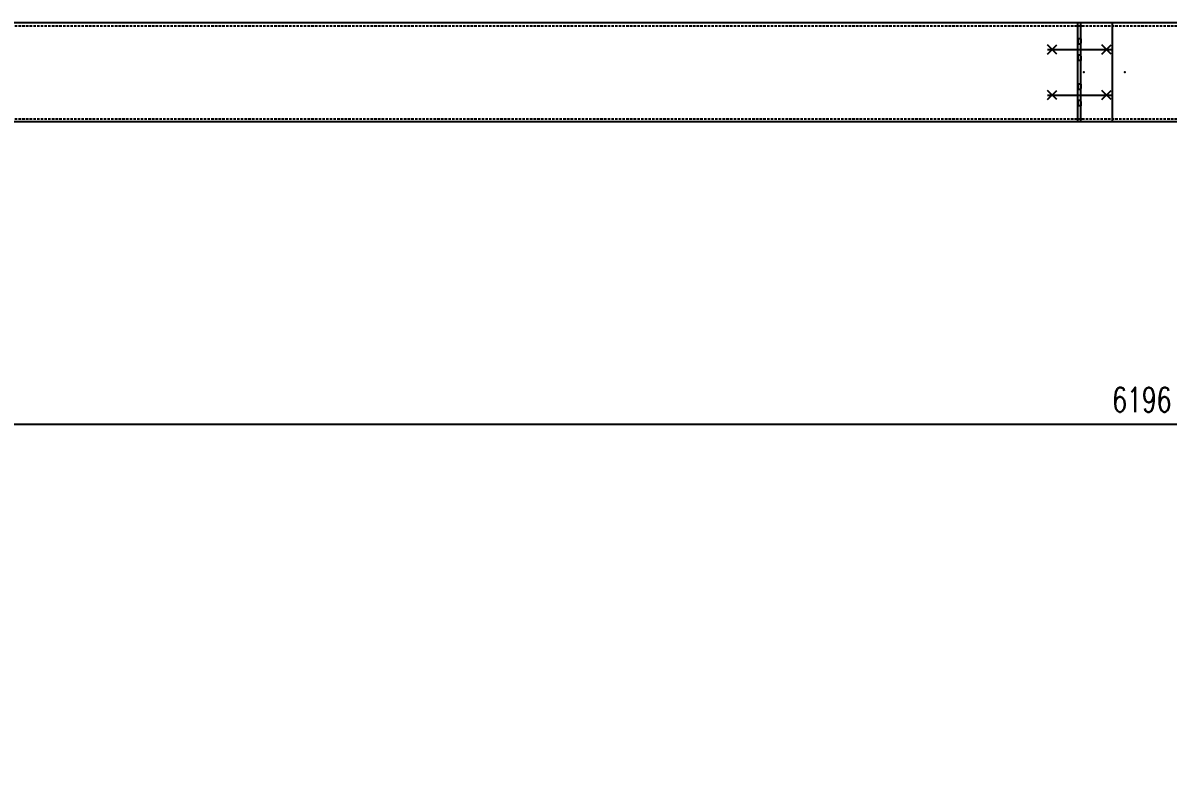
# Model space of a CAD drawing. Extents: x 8920 to 18626, y -10146 to 3021.
# Drawn here: x 11226 to 12385, y -2157 to -1400 of the extents above; entities that cross this region are included whole.
import ezdxf

# ---------------------------------------------------------------- set-up
doc = ezdxf.new("R2010")
doc.units = 0
doc.header["$LTSCALE"] = 10
doc.header["$MEASUREMENT"] = 0
doc.linetypes.add('HIDDEN', pattern=[0.375, 0.25, -0.125])
doc.layers.get('0').update_dxf_attribs({"linetype": 'CONTINUOUS'})
doc.layers.get('Defpoints').update_dxf_attribs({"linetype": 'CONTINUOUS'})
for name, color, linetype in [('FORIR', 4, 'CONTINUOUS'), ('G', 3, 'CONTINUOUS'), ('POS', 3, 'CONTINUOUS'), ('TR', 6, 'HIDDEN')]:
    doc.layers.add(name, color=color, linetype=linetype)
doc.styles.add('ROMANS', font='romans.shx', dxfattribs={"width": 0.7})
doc.dimstyles.new('1-12.5', dxfattribs={"dimscale": 12.5, "dimtxt": 2, "dimasz": 2, "dimexe": 2, "dimexo": 2, "dimgap": 1, "dimtad": 1, "dimdec": 0, "dimzin": 0, "dimdsep": 46, "dimtxsty": 'ROMANS', "dimblk": 'OBLIQUE', "dimcen": 0, "dimdle": 2, "dimclrd": 1, "dimclre": 1, "dimclrt": 4, "dimadec": 0, "dimazin": 0, "dimtfac": 1, "dimtdec": 0, "dimtofl": 0, "dimtmove": 0, "dimatfit": 3, "dimfxl": 1, "dimtfill": 1, "dimtolj": 1, "dimtzin": 0, "dimarcsym": 0})

# ---------------------------------------------------------------- blocks, each defined once
blk = doc.blocks.new('MS')
at = {"color": 6}
for p, q in [((-4.7, 22.8), (4.7, 32.1)), ((-4.7, 32.1), (4.7, 22.8)), ((-4.7, -22.8), (4.7, -32.1)), ((-4.7, -32.1), (4.7, -22.8))]:
    blk.add_line(p, q, dxfattribs=at)
at = {"color": 3}
blk.add_line((0, -32.1), (0, 32.1), dxfattribs=at)
at = {"flags": 1}
for tag, p, height in [('DIAM', (0, 0), 8.01), ('TOLE', (1.3, -9.7), 5.26), ('AVAN', (1.3, -18.2), 5.26), ('DIET', (1.3, -24.6), 5.26)]:
    blk.add_attdef(tag, p, '', height=height, dxfattribs=at)
blk = doc.blocks.new('3D_INFOPOS')
blk.add_point((0, 0))
at = {"layer": 'FORIR', "flags": 1}
blk.add_attdef('POS_PEZ', (7.6, -4.3), '', height=5.26, dxfattribs=at)
blk = doc.blocks.new('_OBLIQUE')
at = {"color": 0, "linetype": 'ByBlock'}
blk.add_line((-0.5, -0.5), (0.5, 0.5), dxfattribs=at)
blk = doc.blocks.new('*D42')
at = {"color": 1, "lineweight": -2, "transparency": 16777216}
for p, q in [((9260.2, -2888.7), (9260.2, -1781.4)), ((15455.7, -2237.8), (15455.7, -1781.4)), ((15480.7, -1806.4), (9235.2, -1806.4))]:
    blk.add_line(p, q, dxfattribs=at)
at = {"layer": 'Defpoints', "color": 0, "transparency": 16777216}
for p in [(9260.2, -1806.4), (15455.7, -2262.8), (9260.2, -2913.7)]:
    blk.add_point(p, dxfattribs=at)
at = {"color": 1, "lineweight": -2, "transparency": 16777216, "xscale": 25, "yscale": 25, "zscale": 25, "rotation": 180}
blk.add_blockref('_OBLIQUE', (9260.2, -1806.4), dxfattribs=at)
at = {"color": 1, "lineweight": -2, "transparency": 16777216, "xscale": 25, "yscale": 25, "zscale": 25}
blk.add_blockref('_OBLIQUE', (15455.7, -1806.4), dxfattribs=at)
at = {"color": 4, "transparency": 16777216, "insert": (12358, -1781.4), "char_height": 25, "attachment_point": 5, "style": 'ROMANS', "bg_fill": 3, "box_fill_scale": 1.25, "bg_fill_color": 256, "bg_fill_true_color": 13158600, "bg_fill_transparency": 0}
blk.add_mtext('\\A1;6196', dxfattribs=at)
blk = doc.blocks.new('*D91')
at = {"color": 1, "lineweight": -2, "transparency": 16777216}
for p, q in [((15209.1, -2264.9), (15170.5, -1897.6)), ((9331.1, -2536.2), (15198, -1919.8)), ((9391.8, -2874.7), (9353.4, -2508.8))]:
    blk.add_line(p, q, dxfattribs=at)
at = {"layer": 'Defpoints', "color": 0, "transparency": 16777216}
for p in [(15173.1, -1922.4), (15211.7, -2289.7), (9394.5, -2899.5)]:
    blk.add_point(p, dxfattribs=at)
at = {"color": 1, "lineweight": -2, "transparency": 16777216, "xscale": 25, "yscale": 25, "zscale": 25}
for p, rotation in [((15173.1, -1922.4), 5.998079247891662), ((9356, -2533.6), 185.9980792478917)]:
    blk.add_blockref('_OBLIQUE', p, dxfattribs=dict(at, rotation=rotation))
at = {"color": 4, "transparency": 16777216, "insert": (12261.9, -2203.2), "char_height": 25, "attachment_point": 5, "rotation": 5.9981, "style": 'ROMANS', "bg_fill": 3, "box_fill_scale": 1.25, "bg_fill_color": 256, "bg_fill_true_color": 13158600, "bg_fill_transparency": 0}
blk.add_mtext('\\A1;5849', dxfattribs=at)
blk = doc.blocks.new('*D100')
at = {"layer": 'Defpoints', "color": 0, "transparency": 16777216}
for p in [(15301, -2182.7), (15302.4, -2196.2), (9260.2, -2913.7)]:
    blk.add_point(p, dxfattribs=at)
at = {"layer": 'POS', "color": 1, "lineweight": -2, "transparency": 16777216}
for p, q in [((15306.2, -2232.4), (15293.2, -2108.9)), ((15299.8, -2171.4), (15297.2, -2146.5)), ((15297.2, -2146.5), (15306.2, -2232.4))]:
    blk.add_line(p, q, dxfattribs=at)
at = {"layer": 'POS', "color": 4, "transparency": 16777216, "insert": (15271.6, -2142.2), "char_height": 25, "attachment_point": 5, "rotation": 95.9981, "style": 'ROMANS', "bg_fill": 3, "box_fill_scale": 1.25, "bg_fill_color": 256, "bg_fill_true_color": 13158600, "bg_fill_transparency": 0}
blk.add_mtext('\\A1;6084', dxfattribs=at)

msp = doc.modelspace()

# ---------------------------------------------------------------- linework, layer by layer
at = {"layer": 'G'}
for p, q in [((12328.20113, -1399.93996), (10784.61177, -1399.93996)), ((12293.14961, -1499.93066), (12293.14961, -1399.93066)), ((12328.20113, -1399.93066), (12293.14961, -1399.93066)), ((12296.19951, -1499.93066), (12296.14961, -1399.93066)), ((12328.20113, -1499.93066), (12328.1995, -1399.93066)), ((13801.6796, -1399.93996), (12328.20113, -1399.93996)), ((12296.16344, -1421.43066), (12296.15747, -1421.43066)), ((12296.1577, -1419.3259), (12296.15753, -1420.35766)), ((12296.15798, -1418.37502), (12296.1577, -1419.3259)), ((12296.15835, -1417.54157), (12296.15798, -1418.37502)), ((12296.1588, -1416.85757), (12296.15835, -1417.54157)), ((12296.15931, -1416.34932), (12296.1588, -1416.85757)), ((12296.15987, -1416.03634), (12296.15931, -1416.34932)), ((12296.16046, -1415.93066), (12296.15987, -1416.03634)), ((12296.16104, -1416.03634), (12296.16046, -1415.93066)), ((12296.1616, -1416.34932), (12296.16104, -1416.03634)), ((12296.16211, -1416.85757), (12296.1616, -1416.34932)), ((12296.16256, -1417.54157), (12296.16211, -1416.85757)), ((12296.16294, -1418.37502), (12296.16256, -1417.54157)), ((12296.16321, -1419.3259), (12296.16294, -1418.37502)), ((12296.16338, -1420.35766), (12296.16321, -1419.3259)), ((12296.19056, -1421.43066), (12296.18459, -1421.43066)), ((12296.18482, -1419.3259), (12296.18465, -1420.35766)), ((12296.18509, -1418.37502), (12296.18482, -1419.3259)), ((12296.18546, -1417.54157), (12296.18509, -1418.37502)), ((12296.18592, -1416.85757), (12296.18546, -1417.54157)), ((12296.18643, -1416.34932), (12296.18592, -1416.85757)), ((12296.18699, -1416.03634), (12296.18643, -1416.34932)), ((12296.18757, -1415.93066), (12296.18699, -1416.03634)), ((12296.18816, -1416.03634), (12296.18757, -1415.93066)), ((12296.18872, -1416.34932), (12296.18816, -1416.03634)), ((12296.18923, -1416.85757), (12296.18872, -1416.34932)), ((12296.18969, -1417.54157), (12296.18923, -1416.85757)), ((12296.19006, -1418.37502), (12296.18969, -1417.54157)), ((12296.19033, -1419.3259), (12296.19006, -1418.37502)), ((12296.1905, -1420.35766), (12296.19033, -1419.3259)), ((12296.16344, -1432.43066), (12296.15747, -1432.43066)), ((12296.1577, -1434.53541), (12296.15753, -1433.50365)), ((12296.15798, -1435.48629), (12296.1577, -1434.53541)), ((12296.15835, -1436.31974), (12296.15798, -1435.48629)), ((12296.1588, -1437.00374), (12296.15835, -1436.31974)), ((12296.15931, -1437.51199), (12296.1588, -1437.00374)), ((12296.16211, -1437.00374), (12296.1616, -1437.51199)), ((12296.16256, -1436.31974), (12296.16211, -1437.00374)), ((12296.16294, -1435.48629), (12296.16256, -1436.31974)), ((12296.16321, -1434.53541), (12296.16294, -1435.48629)), ((12296.16338, -1433.50365), (12296.16321, -1434.53541)), ((12296.19056, -1432.43066), (12296.18459, -1432.43066)), ((12296.18482, -1434.53541), (12296.18465, -1433.50365)), ((12296.18509, -1435.48629), (12296.18482, -1434.53541)), ((12296.18546, -1436.31974), (12296.18509, -1435.48629)), ((12296.18592, -1437.00374), (12296.18546, -1436.31974)), ((12296.18643, -1437.51199), (12296.18592, -1437.00374)), ((12296.18923, -1437.00374), (12296.18872, -1437.51199)), ((12296.18969, -1436.31974), (12296.18923, -1437.00374)), ((12296.19006, -1435.48629), (12296.18969, -1436.31974)), ((12296.19033, -1434.53541), (12296.19006, -1435.48629)), ((12296.1905, -1433.50365), (12296.19033, -1434.53541)), ((12296.15987, -1437.82497), (12296.15931, -1437.51199)), ((12296.16046, -1437.93066), (12296.15987, -1437.82497)), ((12296.16104, -1437.82497), (12296.16046, -1437.93066)), ((12296.1616, -1437.51199), (12296.16104, -1437.82497)), ((12296.18699, -1437.82497), (12296.18643, -1437.51199)), ((12296.18757, -1437.93066), (12296.18699, -1437.82497)), ((12296.18816, -1437.82497), (12296.18757, -1437.93066)), ((12296.18872, -1437.51199), (12296.18816, -1437.82497)), ((12296.16344, -1467.43066), (12296.15747, -1467.43066)), ((12296.1577, -1465.3259), (12296.15753, -1466.35766)), ((12296.15798, -1464.37502), (12296.1577, -1465.3259)), ((12296.15835, -1463.54157), (12296.15798, -1464.37502)), ((12296.1588, -1462.85757), (12296.15835, -1463.54157)), ((12296.15931, -1462.34932), (12296.1588, -1462.85757)), ((12296.15987, -1462.03634), (12296.15931, -1462.34932)), ((12296.16046, -1461.93066), (12296.15987, -1462.03634)), ((12296.16104, -1462.03634), (12296.16046, -1461.93066)), ((12296.1616, -1462.34932), (12296.16104, -1462.03634)), ((12296.16211, -1462.85757), (12296.1616, -1462.34932)), ((12296.16256, -1463.54157), (12296.16211, -1462.85757)), ((12296.16294, -1464.37502), (12296.16256, -1463.54157)), ((12296.16321, -1465.3259), (12296.16294, -1464.37502)), ((12296.16338, -1466.35766), (12296.16321, -1465.3259)), ((12296.19056, -1467.43066), (12296.18459, -1467.43066)), ((12296.18482, -1465.3259), (12296.18465, -1466.35766)), ((12296.18509, -1464.37502), (12296.18482, -1465.3259)), ((12296.18546, -1463.54157), (12296.18509, -1464.37502)), ((12296.18592, -1462.85757), (12296.18546, -1463.54157)), ((12296.18643, -1462.34932), (12296.18592, -1462.85757)), ((12296.18699, -1462.03634), (12296.18643, -1462.34932)), ((12296.18757, -1461.93066), (12296.18699, -1462.03634)), ((12296.18816, -1462.03634), (12296.18757, -1461.93066)), ((12296.18872, -1462.34932), (12296.18816, -1462.03634)), ((12296.18923, -1462.85757), (12296.18872, -1462.34932)), ((12296.18969, -1463.54157), (12296.18923, -1462.85757)), ((12296.19006, -1464.37502), (12296.18969, -1463.54157)), ((12296.19033, -1465.3259), (12296.19006, -1464.37502)), ((12296.1905, -1466.35766), (12296.19033, -1465.3259)), ((12296.16344, -1478.43066), (12296.15747, -1478.43066)), ((12296.1577, -1480.53541), (12296.15753, -1479.50365)), ((12296.15798, -1481.48629), (12296.1577, -1480.53541)), ((12296.15835, -1482.31974), (12296.15798, -1481.48629)), ((12296.1588, -1483.00374), (12296.15835, -1482.31974)), ((12296.15931, -1483.51199), (12296.1588, -1483.00374)), ((12296.16211, -1483.00374), (12296.1616, -1483.51199)), ((12296.16256, -1482.31974), (12296.16211, -1483.00374)), ((12296.16294, -1481.48629), (12296.16256, -1482.31974)), ((12296.16321, -1480.53541), (12296.16294, -1481.48629)), ((12296.16338, -1479.50365), (12296.16321, -1480.53541)), ((12296.19056, -1478.43066), (12296.18459, -1478.43066)), ((12296.18482, -1480.53541), (12296.18465, -1479.50365)), ((12296.18509, -1481.48629), (12296.18482, -1480.53541)), ((12296.18546, -1482.31974), (12296.18509, -1481.48629)), ((12296.18592, -1483.00374), (12296.18546, -1482.31974)), ((12296.18643, -1483.51199), (12296.18592, -1483.00374)), ((12296.18923, -1483.00374), (12296.18872, -1483.51199)), ((12296.18969, -1482.31974), (12296.18923, -1483.00374)), ((12296.19006, -1481.48629), (12296.18969, -1482.31974)), ((12296.19033, -1480.53541), (12296.19006, -1481.48629)), ((12296.1905, -1479.50365), (12296.19033, -1480.53541)), ((12296.15987, -1483.82497), (12296.15931, -1483.51199)), ((12296.16046, -1483.93066), (12296.15987, -1483.82497)), ((12296.16104, -1483.82497), (12296.16046, -1483.93066)), ((12296.1616, -1483.51199), (12296.16104, -1483.82497)), ((12296.18699, -1483.82497), (12296.18643, -1483.51199)), ((12296.18757, -1483.93066), (12296.18699, -1483.82497)), ((12296.18816, -1483.82497), (12296.18757, -1483.93066)), ((12296.18872, -1483.51199), (12296.18816, -1483.82497)), ((15455.74102, -1499.93996), (9311.13641, -1499.93996)), ((12328.20113, -1499.93066), (12293.14961, -1499.93066))]:
    msp.add_line(p, q, dxfattribs=at)
at = {"layer": 'TR'}
for p, q in [((9226.13642, -1402.93996), (15455.52769, -1402.93996)), ((12296.15747, -1421.43066), (12293.15747, -1421.43066)), ((12293.1577, -1419.3259), (12293.15753, -1420.35766)), ((12293.15797, -1418.37502), (12293.1577, -1419.3259)), ((12293.15835, -1417.54157), (12293.15797, -1418.37502)), ((12293.1588, -1416.85757), (12293.15835, -1417.54157)), ((12293.15931, -1416.34932), (12293.1588, -1416.85757)), ((12293.15987, -1416.03634), (12293.15931, -1416.34932)), ((12293.16045, -1415.93066), (12293.15987, -1416.03634)), ((12296.18757, -1415.93066), (12293.16045, -1415.93066)), ((12293.16104, -1416.03634), (12293.16045, -1415.93066)), ((12293.1616, -1416.34932), (12293.16104, -1416.03634)), ((12293.16211, -1416.85757), (12293.1616, -1416.34932)), ((12293.16257, -1417.54157), (12293.16211, -1416.85757)), ((12293.16294, -1418.37502), (12293.16257, -1417.54157)), ((12293.16321, -1419.3259), (12293.16294, -1418.37502)), ((12293.16338, -1420.35766), (12293.16321, -1419.3259)), ((12293.18482, -1419.3259), (12293.18465, -1420.35766)), ((12293.1851, -1418.37502), (12293.18482, -1419.3259)), ((12293.18547, -1417.54157), (12293.1851, -1418.37502)), ((12293.18592, -1416.85757), (12293.18547, -1417.54157)), ((12293.18643, -1416.34932), (12293.18592, -1416.85757)), ((12293.18699, -1416.03634), (12293.18643, -1416.34932)), ((12293.18758, -1415.93066), (12293.18699, -1416.03634)), ((12293.18816, -1416.03634), (12293.18758, -1415.93066)), ((12293.18871, -1416.34932), (12293.18816, -1416.03634)), ((12293.18923, -1416.85757), (12293.18871, -1416.34932)), ((12293.18968, -1417.54157), (12293.18923, -1416.85757)), ((12293.19006, -1418.37502), (12293.18968, -1417.54157)), ((12293.19033, -1419.3259), (12293.19006, -1418.37502)), ((12293.1905, -1420.35766), (12293.19033, -1419.3259)), ((12296.18459, -1421.43066), (12296.16344, -1421.43066)), ((12296.15747, -1432.43066), (12293.15747, -1432.43066)), ((12293.1577, -1434.53541), (12293.15753, -1433.50365)), ((12293.15797, -1435.48629), (12293.1577, -1434.53541)), ((12293.15835, -1436.31974), (12293.15797, -1435.48629)), ((12293.1588, -1437.00374), (12293.15835, -1436.31974)), ((12293.15931, -1437.51199), (12293.1588, -1437.00374)), ((12293.16211, -1437.00374), (12293.1616, -1437.51199)), ((12293.16257, -1436.31974), (12293.16211, -1437.00374)), ((12293.16294, -1435.48629), (12293.16257, -1436.31974)), ((12293.16321, -1434.53541), (12293.16294, -1435.48629)), ((12293.16338, -1433.50365), (12293.16321, -1434.53541)), ((12293.18482, -1434.53541), (12293.18465, -1433.50365)), ((12293.1851, -1435.48629), (12293.18482, -1434.53541)), ((12293.18547, -1436.31974), (12293.1851, -1435.48629)), ((12293.18592, -1437.00374), (12293.18547, -1436.31974)), ((12293.18643, -1437.51199), (12293.18592, -1437.00374)), ((12293.18923, -1437.00374), (12293.18871, -1437.51199)), ((12293.18968, -1436.31974), (12293.18923, -1437.00374)), ((12293.19006, -1435.48629), (12293.18968, -1436.31974)), ((12293.19033, -1434.53541), (12293.19006, -1435.48629)), ((12293.1905, -1433.50365), (12293.19033, -1434.53541)), ((12296.18459, -1432.43066), (12296.16344, -1432.43066)), ((12293.15987, -1437.82497), (12293.15931, -1437.51199)), ((12293.16045, -1437.93066), (12293.15987, -1437.82497)), ((12293.16104, -1437.82497), (12293.16045, -1437.93066)), ((12296.18757, -1437.93066), (12293.16045, -1437.93066)), ((12293.1616, -1437.51199), (12293.16104, -1437.82497)), ((12293.18699, -1437.82497), (12293.18643, -1437.51199)), ((12293.18758, -1437.93066), (12293.18699, -1437.82497)), ((12293.18816, -1437.82497), (12293.18758, -1437.93066)), ((12293.18871, -1437.51199), (12293.18816, -1437.82497)), ((12296.15747, -1467.43066), (12293.15747, -1467.43066)), ((12293.1577, -1465.3259), (12293.15753, -1466.35766)), ((12293.15797, -1464.37502), (12293.1577, -1465.3259)), ((12293.15835, -1463.54157), (12293.15797, -1464.37502)), ((12293.1588, -1462.85757), (12293.15835, -1463.54157)), ((12293.15931, -1462.34932), (12293.1588, -1462.85757)), ((12293.15987, -1462.03634), (12293.15931, -1462.34932)), ((12293.16045, -1461.93066), (12293.15987, -1462.03634)), ((12296.18757, -1461.93066), (12293.16045, -1461.93066)), ((12293.16104, -1462.03634), (12293.16045, -1461.93066)), ((12293.1616, -1462.34932), (12293.16104, -1462.03634)), ((12293.16211, -1462.85757), (12293.1616, -1462.34932)), ((12293.16257, -1463.54157), (12293.16211, -1462.85757)), ((12293.16294, -1464.37502), (12293.16257, -1463.54157)), ((12293.16321, -1465.3259), (12293.16294, -1464.37502)), ((12293.16338, -1466.35766), (12293.16321, -1465.3259)), ((12293.18482, -1465.3259), (12293.18465, -1466.35766)), ((12293.1851, -1464.37502), (12293.18482, -1465.3259)), ((12293.18547, -1463.54157), (12293.1851, -1464.37502)), ((12293.18592, -1462.85757), (12293.18547, -1463.54157)), ((12293.18643, -1462.34932), (12293.18592, -1462.85757)), ((12293.18699, -1462.03634), (12293.18643, -1462.34932)), ((12293.18758, -1461.93066), (12293.18699, -1462.03634)), ((12293.18816, -1462.03634), (12293.18758, -1461.93066)), ((12293.18871, -1462.34932), (12293.18816, -1462.03634)), ((12293.18923, -1462.85757), (12293.18871, -1462.34932)), ((12293.18968, -1463.54157), (12293.18923, -1462.85757)), ((12293.19006, -1464.37502), (12293.18968, -1463.54157)), ((12293.19033, -1465.3259), (12293.19006, -1464.37502)), ((12293.1905, -1466.35766), (12293.19033, -1465.3259)), ((12296.18459, -1467.43066), (12296.16344, -1467.43066)), ((12296.15747, -1478.43066), (12293.15747, -1478.43066)), ((12293.1577, -1480.53541), (12293.15753, -1479.50365)), ((12293.15797, -1481.48629), (12293.1577, -1480.53541)), ((12293.15835, -1482.31974), (12293.15797, -1481.48629)), ((12293.1588, -1483.00374), (12293.15835, -1482.31974)), ((12293.15931, -1483.51199), (12293.1588, -1483.00374)), ((12293.16211, -1483.00374), (12293.1616, -1483.51199)), ((12293.16257, -1482.31974), (12293.16211, -1483.00374)), ((12293.16294, -1481.48629), (12293.16257, -1482.31974)), ((12293.16321, -1480.53541), (12293.16294, -1481.48629)), ((12293.16338, -1479.50365), (12293.16321, -1480.53541)), ((12293.18482, -1480.53541), (12293.18465, -1479.50365)), ((12293.1851, -1481.48629), (12293.18482, -1480.53541)), ((12293.18547, -1482.31974), (12293.1851, -1481.48629)), ((12293.18592, -1483.00374), (12293.18547, -1482.31974)), ((12293.18643, -1483.51199), (12293.18592, -1483.00374)), ((12293.18923, -1483.00374), (12293.18871, -1483.51199)), ((12293.18968, -1482.31974), (12293.18923, -1483.00374)), ((12293.19006, -1481.48629), (12293.18968, -1482.31974)), ((12293.19033, -1480.53541), (12293.19006, -1481.48629)), ((12293.1905, -1479.50365), (12293.19033, -1480.53541)), ((12296.18459, -1478.43066), (12296.16344, -1478.43066)), ((12293.15987, -1483.82497), (12293.15931, -1483.51199)), ((12293.16045, -1483.93066), (12293.15987, -1483.82497)), ((12293.16104, -1483.82497), (12293.16045, -1483.93066)), ((12296.18757, -1483.93066), (12293.16045, -1483.93066)), ((12293.1616, -1483.51199), (12293.16104, -1483.82497)), ((12293.18699, -1483.82497), (12293.18643, -1483.51199)), ((12293.18758, -1483.93066), (12293.18699, -1483.82497)), ((12293.18816, -1483.82497), (12293.18758, -1483.93066)), ((12293.18871, -1483.51199), (12293.18816, -1483.82497)), ((9226.13642, -1496.93996), (15455.52769, -1496.93996)), ((12293.20114, -1499.93066), (12293.14961, -1499.93066))]:
    msp.add_line(p, q, dxfattribs=at)

# ---------------------------------------------------------------- block references
at = {"xscale": -1}
for name, p, rotation in [('MS', (12294.66046, -1426.93066), 270), ('3D_INFOPOS', (12299.41213, -1449.93049), 302.7042204869177), ('3D_INFOPOS', (12340.88519, -1449.93996), 302.7042204869177), ('MS', (12294.66046, -1472.93066), 270)]:
    msp.add_blockref(name, p, dxfattribs=dict(at, rotation=rotation))

# ---------------------------------------------------------------- dimensions: what is measured, and where the dimension line sits
dim = msp.add_linear_dim(base=(9260.20582, -1806.40152), p1=(15455.706, -2262.77362), p2=(9260.20582, -2913.73523), dimstyle='1-12.5')
dim.commit()
dim.dimension.update_dxf_attribs({"geometry": '*D42', "text_midpoint": (12357.95591, -1781.40152)})

# ---------------------------------------------------------------- next in the draw order: dimensions: what is measured, and where the dimension line sits
dim = msp.add_linear_dim(base=(15173.08918, -1922.42278), p1=(9394.45589, -2899.52502), p2=(15211.68388, -2289.74522), angle=185.99807925, dimstyle='1-12.5', override={"dimtmove": 1})
dim.commit()
dim.dimension.update_dxf_attribs({"geometry": '*D91', "text_midpoint": (12261.93755, -2203.16086)})

# ---------------------------------------------------------------- next in the draw order: dimensions: what is measured, and where the dimension line sits
at = {"layer": 'POS'}
dim = msp.add_ordinate_dim(feature_location=(15302.39585, -2196.2183), offset=(-1.43213, 13.55947), dtype=1, origin=(9260.20598, -2913.73675), dimstyle='1-12.5', dxfattribs=at)
dim.commit()
dim.dimension.update_dxf_attribs({"geometry": '*D100', "text_midpoint": (15271.57246, -2142.17511)})

doc.saveas('drawing.dxf')
